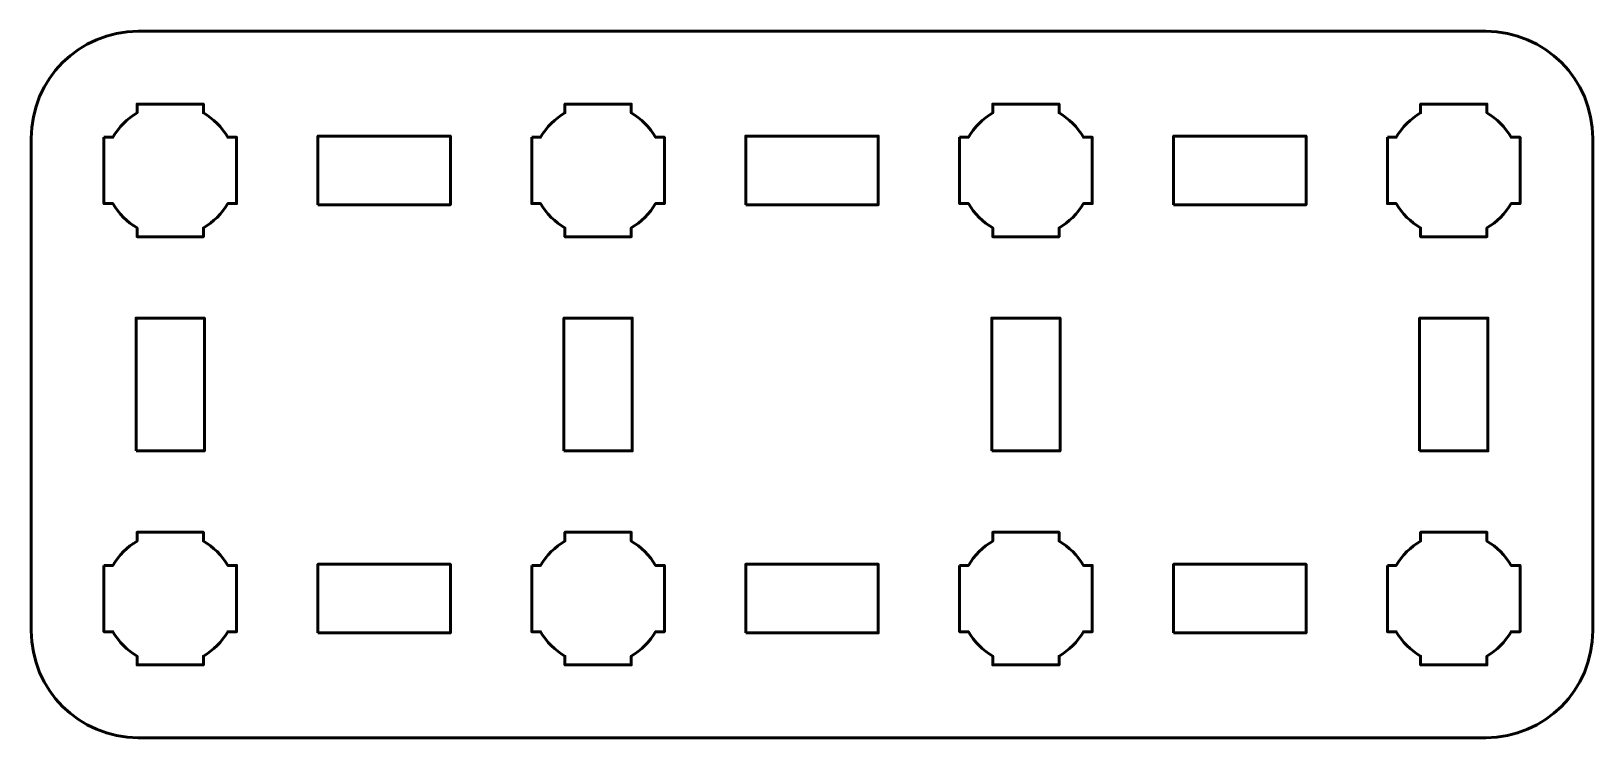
# Model space of a CAD drawing. Header units: centimetres. Extents: x -14.15 to -6.85, y -16.5 to -13.2.
import ezdxf

# ---------------------------------------------------------------- set-up
doc = ezdxf.new("R2010")
doc.units = ezdxf.units.CM
doc.header["$MEASUREMENT"] = 0
doc.layers.add('Layer 1', color=7, linetype='Continuous')

msp = doc.modelspace()

# ---------------------------------------------------------------- linework, layer by layer
at = {"layer": 'Layer 1', "color": 250, "lineweight": 53}
for points in [[(-12.81, -14.01), (-12.19, -14.01), (-12.19, -13.69), (-12.81, -13.69), (-12.81, -14.01)], [(-10.81, -14.01), (-10.19, -14.01), (-10.19, -13.69), (-10.81, -13.69), (-10.81, -14.01)], [(-8.81, -14.01), (-8.19, -14.01), (-8.19, -13.69), (-8.81, -13.69), (-8.81, -14.01)], [(-13.66, -15.16), (-13.34, -15.16), (-13.34, -14.54), (-13.66, -14.54), (-13.66, -15.16)], [(-11.66, -15.16), (-11.34, -15.16), (-11.34, -14.54), (-11.66, -14.54), (-11.66, -15.16)], [(-9.66, -15.16), (-9.34, -15.16), (-9.34, -14.54), (-9.66, -14.54), (-9.66, -15.16)], [(-7.66, -15.16), (-7.34, -15.16), (-7.34, -14.54), (-7.66, -14.54), (-7.66, -15.16)], [(-12.81, -16.01), (-12.19, -16.01), (-12.19, -15.69), (-12.81, -15.69), (-12.81, -16.01)], [(-10.81, -16.01), (-10.19, -16.01), (-10.19, -15.69), (-10.81, -15.69), (-10.81, -16.01)], [(-8.81, -16.01), (-8.19, -16.01), (-8.19, -15.69), (-8.81, -15.69), (-8.81, -16.01)]]:
    msp.add_lwpolyline(points, close=True, dxfattribs=at)
msp.add_open_spline([(-14.15, -16), (-14.15, -16), (-14.15, -13.7), (-14.15, -13.7), (-14.15, -13.7), (-14.15, -13.42391), (-13.92609, -13.2), (-13.65, -13.2), (-13.65, -13.2), (-13.65, -13.2), (-7.35, -13.2), (-7.35, -13.2), (-7.35, -13.2), (-7.07391, -13.2), (-6.85, -13.42391), (-6.85, -13.7), (-6.85, -13.7), (-6.85, -13.7), (-6.85, -16), (-6.85, -16), (-6.85, -16), (-6.85, -16.27609), (-7.07391, -16.5), (-7.35, -16.5), (-7.35, -16.5), (-7.35, -16.5), (-13.65, -16.5), (-13.65, -16.5), (-13.65, -16.5), (-13.92609, -16.5), (-14.15, -16.27609), (-14.15, -16)], degree=3, knots=[0, 0, 0, 0, 0.125, 0.125, 0.125, 0.125, 0.25, 0.25, 0.25, 0.25, 0.375, 0.375, 0.375, 0.375, 0.5, 0.5, 0.5, 0.5, 0.625, 0.625, 0.625, 0.625, 0.75, 0.75, 0.75, 0.75, 0.875, 0.875, 0.875, 0.875, 1, 1, 1, 1], dxfattribs=at)
at = {"layer": 'Layer 1', "lineweight": 53}
for points in [[(-13.81, -13.695), (-13.81, -13.695), (-13.76851, -13.695), (-13.76851, -13.695), (-13.76851, -13.695), (-13.74128, -13.64795), (-13.70205, -13.60872), (-13.655, -13.58149), (-13.655, -13.58149), (-13.655, -13.58149), (-13.655, -13.54), (-13.655, -13.54), (-13.655, -13.54), (-13.655, -13.54), (-13.5, -13.54), (-13.5, -13.54), (-13.5, -13.54), (-13.5, -13.54), (-13.345, -13.54), (-13.345, -13.54), (-13.345, -13.54), (-13.345, -13.54), (-13.345, -13.58149), (-13.345, -13.58149), (-13.345, -13.58149), (-13.29795, -13.60872), (-13.25872, -13.64795), (-13.23149, -13.695), (-13.23149, -13.695), (-13.23149, -13.695), (-13.19, -13.695), (-13.19, -13.695), (-13.19, -13.695), (-13.19, -13.695), (-13.19, -13.85), (-13.19, -13.85), (-13.19, -13.85), (-13.19, -13.85), (-13.19, -14.005), (-13.19, -14.005), (-13.19, -14.005), (-13.19, -14.005), (-13.23149, -14.005), (-13.23149, -14.005), (-13.23149, -14.005), (-13.25872, -14.05205), (-13.29795, -14.09128), (-13.345, -14.11851), (-13.345, -14.11851), (-13.345, -14.11851), (-13.345, -14.16), (-13.345, -14.16), (-13.345, -14.16), (-13.345, -14.16), (-13.5, -14.16), (-13.5, -14.16), (-13.5, -14.16), (-13.5, -14.16), (-13.655, -14.16), (-13.655, -14.16), (-13.655, -14.16), (-13.655, -14.16), (-13.655, -14.11851), (-13.655, -14.11851), (-13.655, -14.11851), (-13.70205, -14.09128), (-13.74128, -14.05205), (-13.76851, -14.005), (-13.76851, -14.005), (-13.76851, -14.005), (-13.81, -14.005), (-13.81, -14.005), (-13.81, -14.005), (-13.81, -14.005), (-13.81, -13.85), (-13.81, -13.85), (-13.81, -13.85), (-13.81, -13.85), (-13.81, -13.695), (-13.81, -13.695)], [(-11.81, -13.695), (-11.81, -13.695), (-11.76851, -13.695), (-11.76851, -13.695), (-11.76851, -13.695), (-11.74128, -13.64795), (-11.70205, -13.60872), (-11.655, -13.58149), (-11.655, -13.58149), (-11.655, -13.58149), (-11.655, -13.54), (-11.655, -13.54), (-11.655, -13.54), (-11.655, -13.54), (-11.5, -13.54), (-11.5, -13.54), (-11.5, -13.54), (-11.5, -13.54), (-11.345, -13.54), (-11.345, -13.54), (-11.345, -13.54), (-11.345, -13.54), (-11.345, -13.58149), (-11.345, -13.58149), (-11.345, -13.58149), (-11.29795, -13.60872), (-11.25872, -13.64795), (-11.23149, -13.695), (-11.23149, -13.695), (-11.23149, -13.695), (-11.19, -13.695), (-11.19, -13.695), (-11.19, -13.695), (-11.19, -13.695), (-11.19, -13.85), (-11.19, -13.85), (-11.19, -13.85), (-11.19, -13.85), (-11.19, -14.005), (-11.19, -14.005), (-11.19, -14.005), (-11.19, -14.005), (-11.23149, -14.005), (-11.23149, -14.005), (-11.23149, -14.005), (-11.25872, -14.05205), (-11.29795, -14.09128), (-11.345, -14.11851), (-11.345, -14.11851), (-11.345, -14.11851), (-11.345, -14.16), (-11.345, -14.16), (-11.345, -14.16), (-11.345, -14.16), (-11.5, -14.16), (-11.5, -14.16), (-11.5, -14.16), (-11.5, -14.16), (-11.655, -14.16), (-11.655, -14.16), (-11.655, -14.16), (-11.655, -14.16), (-11.655, -14.11851), (-11.655, -14.11851), (-11.655, -14.11851), (-11.70205, -14.09128), (-11.74128, -14.05205), (-11.76851, -14.005), (-11.76851, -14.005), (-11.76851, -14.005), (-11.81, -14.005), (-11.81, -14.005), (-11.81, -14.005), (-11.81, -14.005), (-11.81, -13.85), (-11.81, -13.85), (-11.81, -13.85), (-11.81, -13.85), (-11.81, -13.695), (-11.81, -13.695)], [(-9.81, -13.695), (-9.81, -13.695), (-9.76851, -13.695), (-9.76851, -13.695), (-9.76851, -13.695), (-9.74128, -13.64795), (-9.70205, -13.60872), (-9.655, -13.58149), (-9.655, -13.58149), (-9.655, -13.58149), (-9.655, -13.54), (-9.655, -13.54), (-9.655, -13.54), (-9.655, -13.54), (-9.5, -13.54), (-9.5, -13.54), (-9.5, -13.54), (-9.5, -13.54), (-9.345, -13.54), (-9.345, -13.54), (-9.345, -13.54), (-9.345, -13.54), (-9.345, -13.58149), (-9.345, -13.58149), (-9.345, -13.58149), (-9.29795, -13.60872), (-9.25872, -13.64795), (-9.23149, -13.695), (-9.23149, -13.695), (-9.23149, -13.695), (-9.19, -13.695), (-9.19, -13.695), (-9.19, -13.695), (-9.19, -13.695), (-9.19, -13.85), (-9.19, -13.85), (-9.19, -13.85), (-9.19, -13.85), (-9.19, -14.005), (-9.19, -14.005), (-9.19, -14.005), (-9.19, -14.005), (-9.23149, -14.005), (-9.23149, -14.005), (-9.23149, -14.005), (-9.25872, -14.05205), (-9.29795, -14.09128), (-9.345, -14.11851), (-9.345, -14.11851), (-9.345, -14.11851), (-9.345, -14.16), (-9.345, -14.16), (-9.345, -14.16), (-9.345, -14.16), (-9.5, -14.16), (-9.5, -14.16), (-9.5, -14.16), (-9.5, -14.16), (-9.655, -14.16), (-9.655, -14.16), (-9.655, -14.16), (-9.655, -14.16), (-9.655, -14.11851), (-9.655, -14.11851), (-9.655, -14.11851), (-9.70205, -14.09128), (-9.74128, -14.05205), (-9.76851, -14.005), (-9.76851, -14.005), (-9.76851, -14.005), (-9.81, -14.005), (-9.81, -14.005), (-9.81, -14.005), (-9.81, -14.005), (-9.81, -13.85), (-9.81, -13.85), (-9.81, -13.85), (-9.81, -13.85), (-9.81, -13.695), (-9.81, -13.695)], [(-7.81, -13.695), (-7.81, -13.695), (-7.76851, -13.695), (-7.76851, -13.695), (-7.76851, -13.695), (-7.74128, -13.64795), (-7.70205, -13.60872), (-7.655, -13.58149), (-7.655, -13.58149), (-7.655, -13.58149), (-7.655, -13.54), (-7.655, -13.54), (-7.655, -13.54), (-7.655, -13.54), (-7.5, -13.54), (-7.5, -13.54), (-7.5, -13.54), (-7.5, -13.54), (-7.345, -13.54), (-7.345, -13.54), (-7.345, -13.54), (-7.345, -13.54), (-7.345, -13.58149), (-7.345, -13.58149), (-7.345, -13.58149), (-7.29795, -13.60872), (-7.25872, -13.64795), (-7.23149, -13.695), (-7.23149, -13.695), (-7.23149, -13.695), (-7.19, -13.695), (-7.19, -13.695), (-7.19, -13.695), (-7.19, -13.695), (-7.19, -13.85), (-7.19, -13.85), (-7.19, -13.85), (-7.19, -13.85), (-7.19, -14.005), (-7.19, -14.005), (-7.19, -14.005), (-7.19, -14.005), (-7.23149, -14.005), (-7.23149, -14.005), (-7.23149, -14.005), (-7.25872, -14.05205), (-7.29795, -14.09128), (-7.345, -14.11851), (-7.345, -14.11851), (-7.345, -14.11851), (-7.345, -14.16), (-7.345, -14.16), (-7.345, -14.16), (-7.345, -14.16), (-7.5, -14.16), (-7.5, -14.16), (-7.5, -14.16), (-7.5, -14.16), (-7.655, -14.16), (-7.655, -14.16), (-7.655, -14.16), (-7.655, -14.16), (-7.655, -14.11851), (-7.655, -14.11851), (-7.655, -14.11851), (-7.70205, -14.09128), (-7.74128, -14.05205), (-7.76851, -14.005), (-7.76851, -14.005), (-7.76851, -14.005), (-7.81, -14.005), (-7.81, -14.005), (-7.81, -14.005), (-7.81, -14.005), (-7.81, -13.85), (-7.81, -13.85), (-7.81, -13.85), (-7.81, -13.85), (-7.81, -13.695), (-7.81, -13.695)], [(-13.81, -15.695), (-13.81, -15.695), (-13.76851, -15.695), (-13.76851, -15.695), (-13.76851, -15.695), (-13.74128, -15.64795), (-13.70205, -15.60872), (-13.655, -15.58149), (-13.655, -15.58149), (-13.655, -15.58149), (-13.655, -15.54), (-13.655, -15.54), (-13.655, -15.54), (-13.655, -15.54), (-13.5, -15.54), (-13.5, -15.54), (-13.5, -15.54), (-13.5, -15.54), (-13.345, -15.54), (-13.345, -15.54), (-13.345, -15.54), (-13.345, -15.54), (-13.345, -15.58149), (-13.345, -15.58149), (-13.345, -15.58149), (-13.29795, -15.60872), (-13.25872, -15.64795), (-13.23149, -15.695), (-13.23149, -15.695), (-13.23149, -15.695), (-13.19, -15.695), (-13.19, -15.695), (-13.19, -15.695), (-13.19, -15.695), (-13.19, -15.85), (-13.19, -15.85), (-13.19, -15.85), (-13.19, -15.85), (-13.19, -16.005), (-13.19, -16.005), (-13.19, -16.005), (-13.19, -16.005), (-13.23149, -16.005), (-13.23149, -16.005), (-13.23149, -16.005), (-13.25872, -16.05205), (-13.29795, -16.09128), (-13.345, -16.11851), (-13.345, -16.11851), (-13.345, -16.11851), (-13.345, -16.16), (-13.345, -16.16), (-13.345, -16.16), (-13.345, -16.16), (-13.5, -16.16), (-13.5, -16.16), (-13.5, -16.16), (-13.5, -16.16), (-13.655, -16.16), (-13.655, -16.16), (-13.655, -16.16), (-13.655, -16.16), (-13.655, -16.11851), (-13.655, -16.11851), (-13.655, -16.11851), (-13.70205, -16.09128), (-13.74128, -16.05205), (-13.76851, -16.005), (-13.76851, -16.005), (-13.76851, -16.005), (-13.81, -16.005), (-13.81, -16.005), (-13.81, -16.005), (-13.81, -16.005), (-13.81, -15.85), (-13.81, -15.85), (-13.81, -15.85), (-13.81, -15.85), (-13.81, -15.695), (-13.81, -15.695)], [(-11.81, -15.695), (-11.81, -15.695), (-11.76851, -15.695), (-11.76851, -15.695), (-11.76851, -15.695), (-11.74128, -15.64795), (-11.70205, -15.60872), (-11.655, -15.58149), (-11.655, -15.58149), (-11.655, -15.58149), (-11.655, -15.54), (-11.655, -15.54), (-11.655, -15.54), (-11.655, -15.54), (-11.5, -15.54), (-11.5, -15.54), (-11.5, -15.54), (-11.5, -15.54), (-11.345, -15.54), (-11.345, -15.54), (-11.345, -15.54), (-11.345, -15.54), (-11.345, -15.58149), (-11.345, -15.58149), (-11.345, -15.58149), (-11.29795, -15.60872), (-11.25872, -15.64795), (-11.23149, -15.695), (-11.23149, -15.695), (-11.23149, -15.695), (-11.19, -15.695), (-11.19, -15.695), (-11.19, -15.695), (-11.19, -15.695), (-11.19, -15.85), (-11.19, -15.85), (-11.19, -15.85), (-11.19, -15.85), (-11.19, -16.005), (-11.19, -16.005), (-11.19, -16.005), (-11.19, -16.005), (-11.23149, -16.005), (-11.23149, -16.005), (-11.23149, -16.005), (-11.25872, -16.05205), (-11.29795, -16.09128), (-11.345, -16.11851), (-11.345, -16.11851), (-11.345, -16.11851), (-11.345, -16.16), (-11.345, -16.16), (-11.345, -16.16), (-11.345, -16.16), (-11.5, -16.16), (-11.5, -16.16), (-11.5, -16.16), (-11.5, -16.16), (-11.655, -16.16), (-11.655, -16.16), (-11.655, -16.16), (-11.655, -16.16), (-11.655, -16.11851), (-11.655, -16.11851), (-11.655, -16.11851), (-11.70205, -16.09128), (-11.74128, -16.05205), (-11.76851, -16.005), (-11.76851, -16.005), (-11.76851, -16.005), (-11.81, -16.005), (-11.81, -16.005), (-11.81, -16.005), (-11.81, -16.005), (-11.81, -15.85), (-11.81, -15.85), (-11.81, -15.85), (-11.81, -15.85), (-11.81, -15.695), (-11.81, -15.695)], [(-9.81, -15.695), (-9.81, -15.695), (-9.76851, -15.695), (-9.76851, -15.695), (-9.76851, -15.695), (-9.74128, -15.64795), (-9.70205, -15.60872), (-9.655, -15.58149), (-9.655, -15.58149), (-9.655, -15.58149), (-9.655, -15.54), (-9.655, -15.54), (-9.655, -15.54), (-9.655, -15.54), (-9.5, -15.54), (-9.5, -15.54), (-9.5, -15.54), (-9.5, -15.54), (-9.345, -15.54), (-9.345, -15.54), (-9.345, -15.54), (-9.345, -15.54), (-9.345, -15.58149), (-9.345, -15.58149), (-9.345, -15.58149), (-9.29795, -15.60872), (-9.25872, -15.64795), (-9.23149, -15.695), (-9.23149, -15.695), (-9.23149, -15.695), (-9.19, -15.695), (-9.19, -15.695), (-9.19, -15.695), (-9.19, -15.695), (-9.19, -15.85), (-9.19, -15.85), (-9.19, -15.85), (-9.19, -15.85), (-9.19, -16.005), (-9.19, -16.005), (-9.19, -16.005), (-9.19, -16.005), (-9.23149, -16.005), (-9.23149, -16.005), (-9.23149, -16.005), (-9.25872, -16.05205), (-9.29795, -16.09128), (-9.345, -16.11851), (-9.345, -16.11851), (-9.345, -16.11851), (-9.345, -16.16), (-9.345, -16.16), (-9.345, -16.16), (-9.345, -16.16), (-9.5, -16.16), (-9.5, -16.16), (-9.5, -16.16), (-9.5, -16.16), (-9.655, -16.16), (-9.655, -16.16), (-9.655, -16.16), (-9.655, -16.16), (-9.655, -16.11851), (-9.655, -16.11851), (-9.655, -16.11851), (-9.70205, -16.09128), (-9.74128, -16.05205), (-9.76851, -16.005), (-9.76851, -16.005), (-9.76851, -16.005), (-9.81, -16.005), (-9.81, -16.005), (-9.81, -16.005), (-9.81, -16.005), (-9.81, -15.85), (-9.81, -15.85), (-9.81, -15.85), (-9.81, -15.85), (-9.81, -15.695), (-9.81, -15.695)], [(-7.81, -15.695), (-7.81, -15.695), (-7.76851, -15.695), (-7.76851, -15.695), (-7.76851, -15.695), (-7.74128, -15.64795), (-7.70205, -15.60872), (-7.655, -15.58149), (-7.655, -15.58149), (-7.655, -15.58149), (-7.655, -15.54), (-7.655, -15.54), (-7.655, -15.54), (-7.655, -15.54), (-7.5, -15.54), (-7.5, -15.54), (-7.5, -15.54), (-7.5, -15.54), (-7.345, -15.54), (-7.345, -15.54), (-7.345, -15.54), (-7.345, -15.54), (-7.345, -15.58149), (-7.345, -15.58149), (-7.345, -15.58149), (-7.29795, -15.60872), (-7.25872, -15.64795), (-7.23149, -15.695), (-7.23149, -15.695), (-7.23149, -15.695), (-7.19, -15.695), (-7.19, -15.695), (-7.19, -15.695), (-7.19, -15.695), (-7.19, -15.85), (-7.19, -15.85), (-7.19, -15.85), (-7.19, -15.85), (-7.19, -16.005), (-7.19, -16.005), (-7.19, -16.005), (-7.19, -16.005), (-7.23149, -16.005), (-7.23149, -16.005), (-7.23149, -16.005), (-7.25872, -16.05205), (-7.29795, -16.09128), (-7.345, -16.11851), (-7.345, -16.11851), (-7.345, -16.11851), (-7.345, -16.16), (-7.345, -16.16), (-7.345, -16.16), (-7.345, -16.16), (-7.5, -16.16), (-7.5, -16.16), (-7.5, -16.16), (-7.5, -16.16), (-7.655, -16.16), (-7.655, -16.16), (-7.655, -16.16), (-7.655, -16.16), (-7.655, -16.11851), (-7.655, -16.11851), (-7.655, -16.11851), (-7.70205, -16.09128), (-7.74128, -16.05205), (-7.76851, -16.005), (-7.76851, -16.005), (-7.76851, -16.005), (-7.81, -16.005), (-7.81, -16.005), (-7.81, -16.005), (-7.81, -16.005), (-7.81, -15.85), (-7.81, -15.85), (-7.81, -15.85), (-7.81, -15.85), (-7.81, -15.695), (-7.81, -15.695)]]:
    msp.add_open_spline(points, degree=3, knots=[0, 0, 0, 0, 0.05, 0.05, 0.05, 0.05, 0.1, 0.1, 0.1, 0.1, 0.15, 0.15, 0.15, 0.15, 0.2, 0.2, 0.2, 0.2, 0.25, 0.25, 0.25, 0.25, 0.3, 0.3, 0.3, 0.3, 0.35, 0.35, 0.35, 0.35, 0.4, 0.4, 0.4, 0.4, 0.45, 0.45, 0.45, 0.45, 0.5, 0.5, 0.5, 0.5, 0.55, 0.55, 0.55, 0.55, 0.6, 0.6, 0.6, 0.6, 0.65, 0.65, 0.65, 0.65, 0.7, 0.7, 0.7, 0.7, 0.75, 0.75, 0.75, 0.75, 0.8, 0.8, 0.8, 0.8, 0.85, 0.85, 0.85, 0.85, 0.9, 0.9, 0.9, 0.9, 0.95, 0.95, 0.95, 0.95, 1, 1, 1, 1], dxfattribs=at)

doc.saveas('drawing.dxf')
